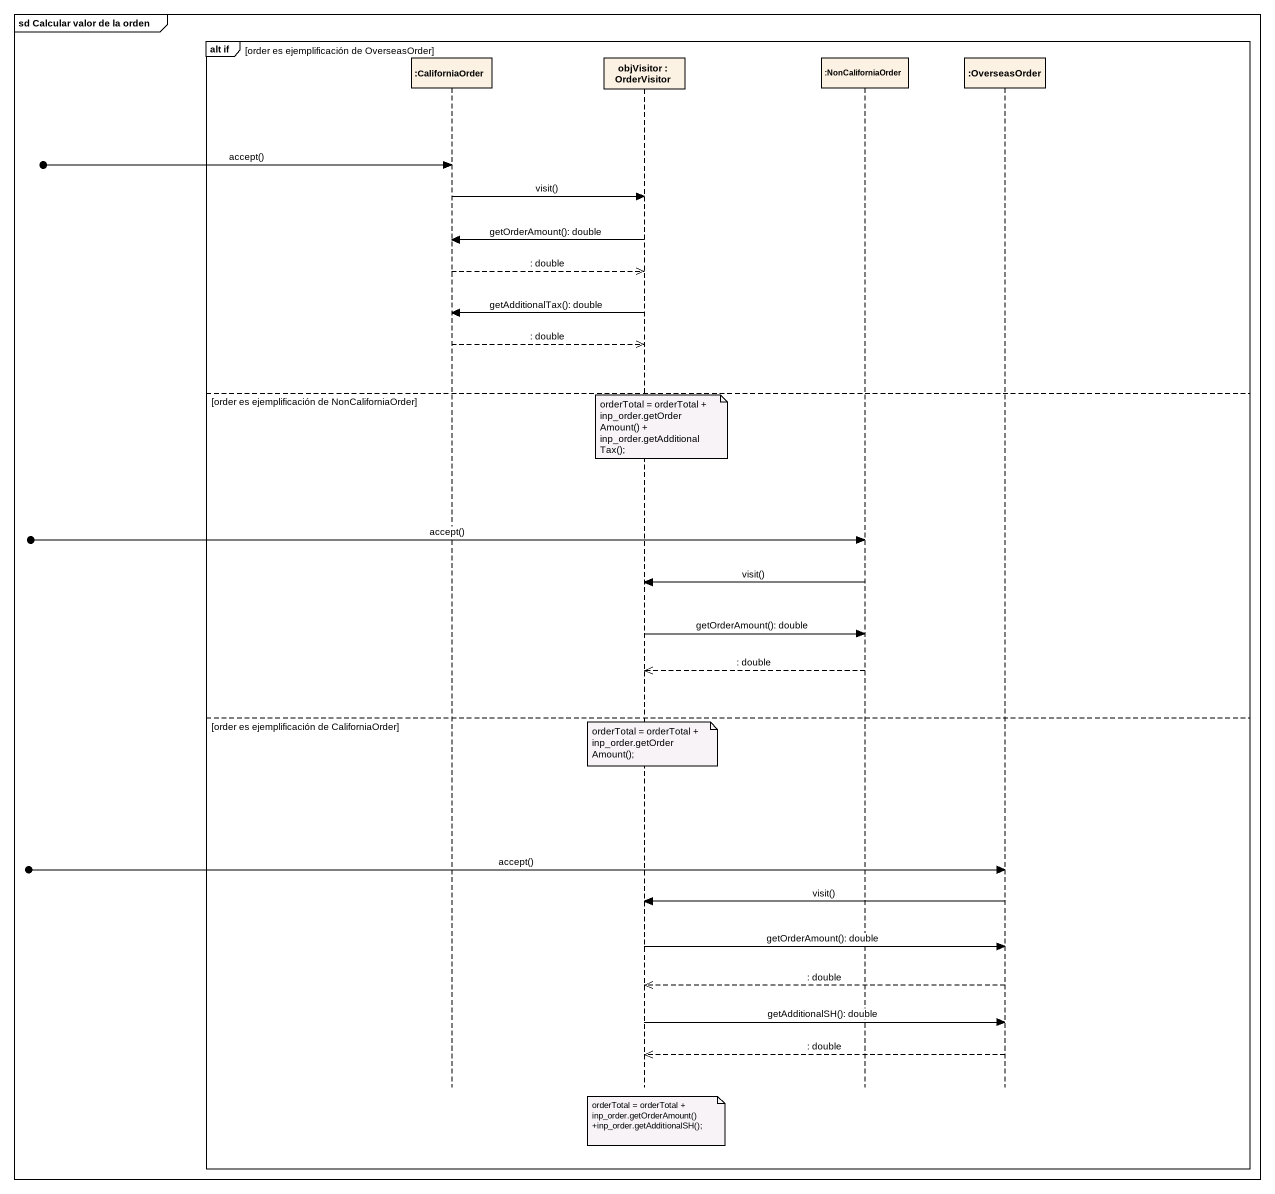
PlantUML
@startuml
mainframe sd Calcular valor de la orden
hide footbox
participant ":CaliforniaOrder" as CaliforniaOrder
participant "objVisitor : OrderVisitor" as objVisitor
participant ":NonCaliforniaOrder" as NonCaliforniaOrder
participant ":OverseasOrder" as OverseasOrder

group alt if [order es ejemplificación de OverseasOrder]
  [o-> CaliforniaOrder : accept()
  CaliforniaOrder -> objVisitor : visit()
  objVisitor -> CaliforniaOrder : getOrderAmount(): double
  CaliforniaOrder -->> objVisitor : : double
  objVisitor -> CaliforniaOrder : getAdditionalTax(): double
  CaliforniaOrder -->> objVisitor : : double
else order es ejemplificación de NonCaliforniaOrder
  note over objVisitor : orderTotal = orderTotal + inp_order.getOrderAmount() + inp_order.getAdditionalTax();
  [o-> NonCaliforniaOrder : accept()
  NonCaliforniaOrder -> objVisitor : visit()
  objVisitor -> NonCaliforniaOrder : getOrderAmount(): double
  NonCaliforniaOrder -->> objVisitor : : double
else order es ejemplificación de CaliforniaOrder
  note over objVisitor : orderTotal = orderTotal + inp_order.getOrderAmount();
  [o-> OverseasOrder : accept()
  OverseasOrder -> objVisitor : visit()
  objVisitor -> OverseasOrder : getOrderAmount(): double
  OverseasOrder -->> objVisitor : : double
  objVisitor -> OverseasOrder : getAdditionalSH(): double
  OverseasOrder -->> objVisitor : : double
  note over objVisitor : orderTotal = orderTotal + inp_order.getOrderAmount() +inp_order.getAdditionalSH();
end
@enduml
